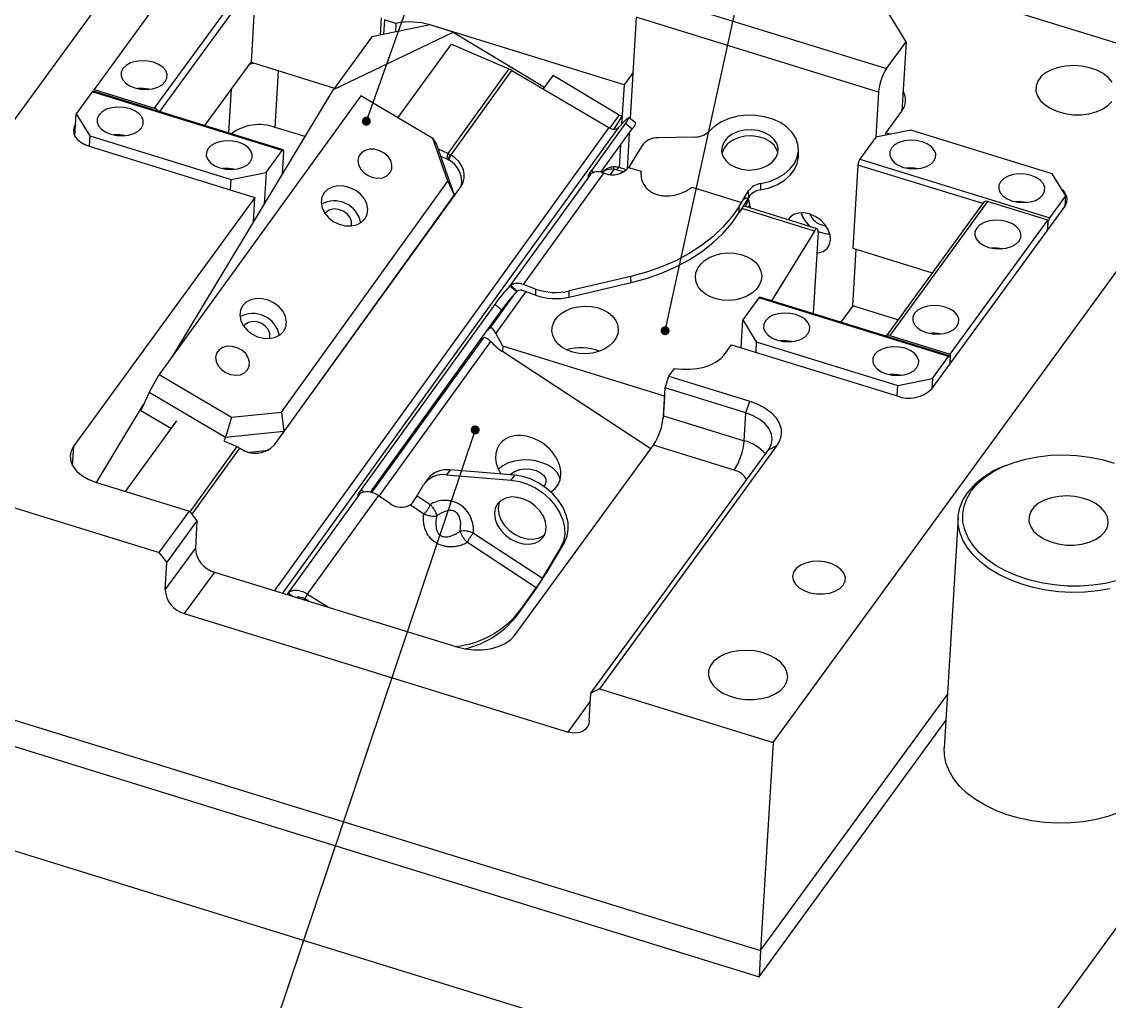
# Model space of a CAD drawing. Header units: millimetres. Extents: x 5 to 1495, y -1208 to 895.
# Drawn here: x 1045.4 to 1168.5, y 112.7 to 223.6 of the extents above; entities that cross this region are included whole.
import ezdxf

# ---------------------------------------------------------------- set-up
doc = ezdxf.new("R2010")
doc.units = ezdxf.units.MM
doc.dimstyles.new('SLDDIMSTYLE2', dxfattribs={"dimtxt": 0.18, "dimasz": 1.016, "dimexe": 0, "dimexo": 0.0625, "dimgap": 0, "dimtad": 0, "dimtih": 1, "dimtoh": 1, "dimdec": 0, "dimrnd": 1e-09, "dimzin": 0, "dimdsep": 46, "dimtxsty": 'Standard', "dimblk1": 'DOT', "dimblk2": 'DOT', "dimsah": 1, "dimcen": 0.09, "dimadec": 0, "dimazin": 0, "dimtfac": 1.016, "dimtdec": 0, "dimtofl": 0, "dimtmove": 0, "dimatfit": 3, "dimldrblk": 'DOT', "dimfxl": 1, "dimfrac": 2, "dimtolj": 1, "dimtzin": 0, "dimarcsym": 0})

# ---------------------------------------------------------------- blocks, each defined once
blk = doc.blocks.new('_Dot')
at = {"color": 0, "linetype": 'ByBlock', "lineweight": -2}
blk.add_line((-0.5, 0), (-1, 0), dxfattribs=at)
at = {"color": 0, "linetype": 'ByBlock', "const_width": 0.5}
blk.add_lwpolyline([(-0.25, 0, 1), (0.25, 0, 1)], format="xyb", close=True, dxfattribs=at)

msp = doc.modelspace()

# ---------------------------------------------------------------- linework, layer by layer
at = {"color": 7, "linetype": 'Continuous', "lineweight": 25}
for p, q in [((1175.595, 219.198), (1001.843, 272.882)), ((1026.501, 187.642), (1064.678, 239.969)), ((1064.665, 231.048), (1053.614, 215.901)), ((1060.473, 213.782), (1071.524, 228.929)), ((1071.958, 228.395), (1071.392, 218.971)), ((1115.89, 226.745), (1143.324, 218.269)), ((1145.534, 221.298), (1142.971, 225.465)), ((1114.992, 224.073), (1114.303, 212.611)), ((1142.426, 215.596), (1114.992, 224.073)), ((1091.662, 223.194), (1085.08, 221.853)), ((1086.132, 224.015), (1086.014, 222.043)), ((1086.487, 223.781), (1086.387, 222.119)), ((1087.794, 223.377), (1086.487, 223.781)), ((1087.794, 223.377), (1087.735, 222.394)), ((1113.61, 216.413), (1091.662, 223.194)), ((1094.254, 222.393), (1091.662, 223.194)), ((1080.733, 215.894), (1094.254, 222.393)), ((1085.08, 221.853), (1080.733, 215.894)), ((1094.254, 222.393), (1104.612, 216.165)), ((1088.016, 212.694), (1094.085, 221.012)), ((1094.085, 221.012), (1100.576, 218.23)), ((1143.324, 218.269), (1145.534, 221.298)), ((1145.534, 221.298), (1145.063, 213.445)), ((1066.166, 211.808), (1071.392, 218.971)), ((1071.392, 218.971), (1080.846, 216.049)), ((1100.576, 218.23), (1093.679, 208.665)), ((1094.031, 208.482), (1100.928, 218.047)), ((1100.928, 218.047), (1111.881, 211.585)), ((1105.593, 217.526), (1104.465, 215.961)), ((1105.593, 217.526), (1113.069, 213.031)), ((1114.614, 217.79), (1113.61, 216.413)), ((1053.413, 215.625), (1051.605, 213.147)), ((1074.903, 208.985), (1053.413, 215.625)), ((1075.027, 209.07), (1053.537, 215.71)), ((1053.614, 215.901), (1053.601, 215.691)), ((1053.614, 215.901), (1060.473, 213.782)), ((1062.562, 185.786), (1080.733, 215.894)), ((1113.61, 216.413), (1113.342, 211.963)), ((1142.426, 215.596), (1142.12, 210.492)), ((1083.808, 215.172), (1061.005, 183.632)), ((1091.974, 210.363), (1083.808, 215.172)), ((1051.452, 210.608), (1051.605, 213.147)), ((1051.605, 213.147), (1053.143, 210.647)), ((1143.254, 210.966), (1145.063, 213.445)), ((1113.769, 212.066), (1109.924, 206.741)), ((1112.943, 211.553), (1113.813, 212.445)), ((1113.396, 212.863), (1113.342, 211.963)), ((1113.769, 212.066), (1114.542, 211.436)), ((1114.933, 212.098), (1114.16, 212.727)), ((1114.933, 212.098), (1114.16, 212.727)), ((1053.143, 210.647), (1053.072, 209.469)), ((1053.143, 210.647), (1069.146, 205.702)), ((1077.511, 210.556), (1074.113, 211.606)), ((1110.997, 206.526), (1114.542, 211.436)), ((1114.205, 210.969), (1113.959, 206.883)), ((1146.069, 211.296), (1142.12, 210.492)), ((1143.24, 210.72), (1143.254, 210.966)), ((1143.729, 210.82), (1143.254, 210.966)), ((1162.072, 206.352), (1146.069, 211.296)), ((1053.072, 209.469), (1071.819, 203.676)), ((1093.671, 205.507), (1091.974, 210.363)), ((1091.974, 210.363), (1092.401, 209.684)), ((1092.401, 209.684), (1094.399, 203.964)), ((1113.199, 209.576), (1113.048, 207.061)), ((1115.647, 209.558), (1114.142, 207.117)), ((1121.607, 210.509), (1117.436, 210.421)), ((1142.12, 210.492), (1140.311, 208.013)), ((1073.095, 206.507), (1074.903, 208.985)), ((1075.081, 208.868), (1074.925, 206.271)), ((1093.679, 208.665), (1092.595, 209.128)), ((1093.589, 208.005), (1092.882, 208.308)), ((1093.589, 208.005), (1093.679, 208.665)), ((1093.679, 208.665), (1093.933, 208.539)), ((1093.679, 208.665), (1093.933, 208.539)), ((1093.717, 207.944), (1093.933, 208.539)), ((1093.766, 207.916), (1094.031, 208.482)), ((1130.488, 142.014), (1178.712, 208.11)), ((1133.365, 208.439), (1133.355, 209.139)), ((1093.717, 207.944), (1093.589, 208.005)), ((1093.717, 207.944), (1093.589, 208.005)), ((1113.879, 206.805), (1113.079, 207.052)), ((1114.117, 207.079), (1115.533, 206.642)), ((1140.087, 207.345), (1139.521, 197.921)), ((1140.311, 208.013), (1161.801, 201.373)), ((1069.075, 204.524), (1069.146, 205.702)), ((1069.146, 205.702), (1073.095, 206.507)), ((1073.095, 206.507), (1072.877, 202.878)), ((1109.81, 206.291), (1100.694, 193.666)), ((1102.225, 193.812), (1111.335, 206.429)), ((1111.335, 206.429), (1111.392, 206.408)), ((1163.61, 203.852), (1162.072, 206.352)), ((1074.046, 175.668), (1095.195, 205.002)), ((1074.836, 179.384), (1093.671, 205.507)), ((1093.671, 205.507), (1094.399, 203.964)), ((1121.318, 204.854), (1126.921, 203.123)), ((1126.636, 202.661), (1127.721, 204.421)), ((1127.731, 203.721), (1127.721, 204.421)), ((1129.108, 204.544), (1129.098, 205.244)), ((1071.819, 203.676), (1051.323, 175.585)), ((1071.649, 200.842), (1071.819, 203.676)), ((1094.399, 203.964), (1075.089, 177.181)), ((1094.399, 203.964), (1094.311, 203.775)), ((1127.731, 203.721), (1126.646, 201.961)), ((1154.742, 203.217), (1143.691, 188.07)), ((1161.601, 201.098), (1154.742, 203.217)), ((1161.801, 201.373), (1163.61, 203.852)), ((1163.539, 202.674), (1163.61, 203.852)), ((1126.636, 202.661), (1126.921, 203.123)), ((1126.646, 201.961), (1126.636, 202.661)), ((1126.931, 202.423), (1126.646, 201.961)), ((1135.466, 200.136), (1127.236, 202.679)), ((1127.821, 202.801), (1127.64, 202.554)), ((1154.314, 203.119), (1143.273, 187.985)), ((1148.469, 182.018), (1163.539, 202.674)), ((1150.549, 185.951), (1161.601, 201.098)), ((1151.584, 96.686), (1227.939, 201.339)), ((1161.601, 201.098), (1161.53, 199.92)), ((1161.577, 200.705), (1161.53, 199.92)), ((1135.161, 199.88), (1130.297, 191.994)), ((1135.573, 199.731), (1135.02, 190.534)), ((1135.575, 199.841), (1135.961, 199.696)), ((1136.012, 200.56), (1136.468, 200.48)), ((947.591, 198.523), (1060.987, 163.487)), ((1139.498, 191.403), (1139.883, 197.809)), ((1139.521, 197.921), (1148.498, 195.147)), ((1114.395, 194.74), (1107.406, 193.108)), ((1114.405, 194.04), (1114.395, 194.74)), ((1100.694, 193.666), (1101.468, 193.037)), ((1100.809, 193.765), (1101.527, 193.089)), ((1103.593, 193.315), (1102.225, 193.812)), ((1103.593, 193.315), (1103.603, 192.615)), ((1107.416, 192.408), (1114.405, 194.04)), ((1103.603, 192.615), (1102.235, 193.112)), ((1107.416, 192.408), (1107.406, 193.108)), ((1128.858, 192.315), (1127.05, 189.836)), ((1150.348, 185.675), (1128.858, 192.315)), ((1150.472, 185.76), (1128.982, 192.4)), ((1098.819, 191.361), (1083.848, 170.627)), ((1098.973, 191.575), (1098.819, 191.361)), ((1099.747, 190.945), (1098.973, 191.575)), ((1099.747, 190.945), (1099.593, 190.732)), ((1139.498, 191.403), (1138.157, 189.565)), ((1144.614, 189.823), (1139.498, 191.403)), ((1099.593, 190.732), (1084.867, 170.337)), ((1126.859, 186.67), (1127.05, 189.836)), ((1127.05, 189.836), (1128.587, 187.336)), ((1098.44, 188.888), (1097.998, 188.523)), ((1097.109, 187.292), (1097.109, 187.282)), ((1099.895, 186.831), (1099.098, 188.32)), ((1128.587, 187.336), (1128.517, 186.158)), ((1128.587, 187.336), (1144.591, 182.392)), ((1143.691, 188.07), (1150.549, 185.951)), ((1099.895, 186.831), (1099.859, 186.232)), ((1116.636, 175.22), (1099.859, 186.232)), ((1118.185, 181.18), (1099.895, 186.831)), ((1124.969, 185.904), (1125.773, 187.006)), ((1125.773, 187.006), (1144.52, 181.214)), ((1150.549, 185.951), (1150.478, 184.773)), ((1148.54, 183.197), (1150.348, 185.675)), ((1150.526, 185.558), (1150.478, 184.773)), ((1059.855, 181.61), (1061.005, 183.632)), ((1061.005, 183.632), (1069.176, 178.82)), ((1118.25, 182.118), (1118.699, 183.454)), ((1118.699, 183.454), (1119.343, 184.336)), ((1118.699, 183.454), (1127.844, 180.629)), ((1144.52, 181.214), (1144.591, 182.392)), ((1144.591, 182.392), (1148.54, 183.197)), ((1148.54, 183.197), (1148.469, 182.018)), ((1059.855, 181.61), (1058.905, 179.581)), ((1068.492, 176.524), (1059.855, 181.61)), ((1118.185, 181.18), (1118.035, 178.682)), ((1118.062, 178.977), (1118.25, 182.118)), ((1118.194, 181.183), (1118.185, 181.18)), ((1127.395, 179.293), (1118.25, 182.118)), ((1053.89, 171.417), (1059.211, 180.234)), ((1127.395, 179.293), (1127.844, 180.629)), ((1058.905, 179.581), (1062.368, 177.541)), ((1069.176, 178.82), (1068.492, 176.524)), ((1069.176, 178.82), (1074.836, 179.384)), ((1074.836, 179.384), (1075.089, 177.181)), ((1118.062, 178.977), (1127.207, 176.151)), ((1127.207, 176.151), (1127.395, 179.293)), ((1057.163, 170.406), (1062.993, 178.398)), ((1068.492, 176.524), (1068.306, 176.126)), ((1068.313, 176.128), (1069.77, 175.505)), ((1075.089, 177.181), (1068.492, 176.524)), ((1075.089, 177.181), (1075, 176.992)), ((946.177, 174.963), (1129.073, 118.453)), ((1069.77, 175.505), (1070.123, 175.323)), ((1069.77, 175.505), (1070.123, 175.323)), ((1070.123, 175.323), (1070.188, 175.284)), ((1071.23, 174.862), (1073.36, 175.074)), ((1101.266, 154.155), (1116.939, 175.636)), ((1109.865, 147.586), (1129.958, 175.126)), ((1130.92, 175.629), (1110.827, 148.088)), ((1126.084, 172.811), (1116.939, 175.636)), ((1129.958, 175.126), (1130.92, 175.629)), ((900.102, 174.387), (1151.584, 96.686)), ((1093.914, 172.841), (1093.512, 172.291)), ((1101.248, 172.242), (1093.914, 172.841)), ((1156.852, 173.363), (1156.534, 173.231)), ((946, 172.018), (1128.896, 115.508)), ((1053.887, 171.419), (1064.403, 168.169)), ((1090.177, 169.913), (1090.92, 171.158)), ((1091.431, 171.873), (1091.029, 171.323)), ((1091.431, 171.873), (1091.029, 171.323)), ((1093.512, 172.291), (1100.846, 171.691)), ((1100.846, 171.691), (1101.248, 172.242)), ((1083.675, 170.119), (1075.603, 158.949)), ((1077.798, 158.804), (1085.828, 169.917)), ((1087.152, 169.037), (1085.828, 169.917)), ((1090.177, 169.913), (1091.652, 168.945)), ((1104.603, 171.061), (1104.548, 170.991)), ((1090.942, 167.858), (1089.388, 168.878)), ((1060.987, 163.487), (1064.403, 168.169)), ((1064.403, 168.169), (1065.27, 167.101)), ((1151.43, 167.473), (1149.862, 141.36)), ((1065.27, 167.101), (1061.855, 162.419)), ((1065.27, 167.101), (1065.082, 163.96)), ((1096.587, 165.705), (1104.374, 160.594)), ((1096.587, 165.705), (1104.374, 160.594)), ((1061.666, 159.278), (1065.082, 163.96)), ((1103.664, 159.508), (1095.877, 164.619)), ((1106.469, 164.103), (1104.39, 160.62)), ((1106.87, 164.654), (1104.776, 161.145)), ((1106.469, 164.103), (1106.87, 164.654)), ((1061.855, 162.419), (1060.987, 163.487)), ((1061.666, 159.278), (1061.855, 162.419)), ((1067.25, 161.29), (1063.834, 156.608)), ((1067.25, 161.29), (1094.685, 152.814)), ((1104.374, 160.594), (1104.39, 160.62)), ((1075.603, 158.949), (1075.423, 158.765)), ((1101.684, 156.614), (1103.356, 158.972)), ((1101.992, 157.15), (1103.664, 159.508)), ((1077.489, 158.269), (1077.798, 158.804)), ((1077.924, 157.992), (1077.489, 158.269)), ((1077.798, 158.804), (1080.163, 157.301)), ((1063.834, 156.608), (1107.272, 143.187)), ((1101.684, 156.614), (1101.992, 157.15)), ((1110.827, 148.088), (1109.865, 147.586)), ((1110.827, 148.088), (1130.488, 142.014)), ((1109.676, 144.444), (1109.865, 147.586)), ((1129.073, 118.453), (1150.228, 147.448)), ((1128.896, 115.508), (1150.051, 144.503)), ((1130.488, 142.014), (1129.073, 118.453)), ((1129.073, 118.453), (1128.896, 115.508))]:
    msp.add_line(p, q, dxfattribs=at)
at = {"color": 8, "linetype": 'Continuous', "lineweight": 25}
for p, q in [((1071.958, 228.395), (1061.017, 213.399)), ((1074.113, 211.606), (1074.497, 218.011)), ((1068.874, 210.972), (1069.171, 215.927)), ((1113.069, 213.031), (1111.991, 211.538)), ((1051.452, 210.608), (1051.534, 211.969)), ((1111.881, 211.585), (1074.05, 159.189)), ((1112.943, 211.553), (1074.936, 158.915)), ((1112.467, 206.836), (1112.055, 206.264)), ((1154.213, 202.98), (1140.087, 207.345)), ((1109.924, 206.741), (1110.2, 206.516)), ((1113.537, 206.561), (1112.774, 206.797)), ((1127.365, 202.639), (1127.71, 203.381)), ((1135.161, 199.88), (1126.931, 202.423)), ((1098.44, 188.888), (1101.322, 192.881)), ((1102.491, 193.019), (1099.098, 188.32)), ((1097.65, 187.759), (1085.03, 170.295)), ((1085.881, 169.882), (1098.518, 187.369)), ((1097.109, 187.292), (1097.109, 187.282)), ((1051.187, 173.317), (1051.323, 175.585)), ((1069.77, 175.505), (1064.445, 168.118)), ((1069.77, 175.505), (1064.445, 168.118)), ((1064.701, 167.802), (1070.123, 175.323)), ((1083.848, 170.627), (1084.175, 170.361)), ((1075.603, 158.949), (1076.079, 158.562)), ((1077.406, 158.152), (1077.489, 158.269)), ((1107.272, 143.187), (1109.81, 146.665))]:
    msp.add_line(p, q, dxfattribs=at)
at = {"color": 7, "linetype": 'Continuous', "lineweight": 25, "flags": 128}
for points in [[(1060.336, 218.97), (1059.679, 219.113), (1058.995, 219.148), (1058.33, 219.071), (1057.73, 218.89), (1057.236, 218.615), (1056.881, 218.266), (1056.69, 217.867), (1056.675, 217.444), (1056.838, 217.027), (1057.167, 216.643), (1057.641, 216.32), (1058.226, 216.079), (1058.884, 215.936), (1059.568, 215.902), (1060.233, 215.978), (1060.833, 216.159), (1061.327, 216.434), (1061.682, 216.783), (1061.873, 217.182), (1061.888, 217.605), (1061.725, 218.023), (1061.395, 218.406), (1060.922, 218.729), (1060.336, 218.97)], [(1071.249, 218.775), (1071.48, 218.828), (1071.716, 218.871)], [(1168.864, 216.729), (1168.429, 217.24), (1167.843, 217.692), (1167.129, 218.066), (1166.315, 218.349), (1165.437, 218.527), (1164.529, 218.594), (1163.629, 218.547), (1162.773, 218.388), (1161.997, 218.123), (1161.333, 217.764), (1160.807, 217.325), (1160.441, 216.823), (1160.25, 216.28), (1160.242, 215.718), (1160.417, 215.159), (1160.769, 214.627), (1161.282, 214.144), (1161.936, 213.728), (1162.703, 213.398), (1163.553, 213.166), (1164.451, 213.043), (1165.36, 213.033), (1166.242, 213.136), (1167.062, 213.349), (1167.786, 213.663), (1168.385, 214.065), (1168.833, 214.537)], [(1053.413, 215.625), (1053.452, 215.672), (1053.488, 215.701), (1053.521, 215.712), (1053.537, 215.71)], [(1054.178, 213.026), (1053.987, 212.627), (1053.973, 212.204), (1054.136, 211.787), (1054.465, 211.403), (1054.939, 211.08), (1055.524, 210.839), (1056.181, 210.696), (1056.866, 210.662), (1057.53, 210.738), (1058.13, 210.92), (1058.625, 211.194), (1058.979, 211.543), (1059.171, 211.943), (1059.185, 212.365), (1059.022, 212.783), (1058.693, 213.166), (1058.219, 213.489), (1057.634, 213.731), (1056.977, 213.873), (1056.292, 213.908), (1055.627, 213.832), (1055.027, 213.65), (1054.533, 213.375), (1054.178, 213.026)], [(1051.534, 211.969), (1051.351, 211.63), (1051.281, 211.272), (1051.326, 210.908), (1051.485, 210.552), (1051.751, 210.218), (1052.114, 209.919), (1052.56, 209.666), (1053.072, 209.469)], [(1113.813, 212.445), (1113.967, 212.596), (1114.079, 212.692), (1114.146, 212.73), (1114.164, 212.707), (1114.134, 212.625), (1114.055, 212.487), (1113.932, 212.298), (1113.769, 212.066)], [(1113.813, 212.445), (1113.967, 212.596), (1114.079, 212.692), (1114.146, 212.73), (1114.164, 212.707), (1114.134, 212.625), (1114.055, 212.487), (1113.932, 212.298), (1113.769, 212.066)], [(1129.098, 205.244), (1130.068, 205.481), (1130.962, 205.842), (1131.748, 206.313), (1132.4, 206.88), (1132.895, 207.522), (1133.215, 208.218), (1133.351, 208.942), (1133.297, 209.67), (1133.055, 210.378), (1132.634, 211.04), (1132.047, 211.634), (1131.316, 212.139), (1130.465, 212.537), (1129.524, 212.816), (1128.526, 212.965), (1127.504, 212.979), (1126.495, 212.858), (1125.532, 212.605), (1124.65, 212.231), (1123.878, 211.747), (1123.244, 211.17)], [(1124.929, 209.966), (1124.705, 209.437), (1124.663, 208.887), (1124.807, 208.347), (1125.128, 207.848), (1125.608, 207.42), (1126.218, 207.087), (1126.924, 206.869), (1127.683, 206.779), (1128.453, 206.821), (1129.188, 206.993), (1129.845, 207.286), (1130.387, 207.681), (1130.782, 208.157), (1131.007, 208.686), (1131.049, 209.236), (1130.905, 209.777), (1130.583, 210.275), (1130.104, 210.703), (1129.494, 211.036), (1128.788, 211.254), (1128.028, 211.345), (1127.259, 211.303), (1126.524, 211.13), (1125.866, 210.838), (1125.324, 210.442), (1124.929, 209.966)], [(1131.023, 208.756), (1130.914, 209.077), (1130.593, 209.575), (1130.114, 210.003), (1129.503, 210.336), (1128.798, 210.554), (1128.038, 210.645), (1127.269, 210.603), (1126.534, 210.43), (1125.876, 210.138), (1125.334, 209.742), (1124.939, 209.266)], [(1066.524, 209.212), (1066.333, 208.813), (1066.318, 208.39), (1066.481, 207.972), (1066.811, 207.589), (1067.284, 207.266), (1067.87, 207.025), (1068.527, 206.882), (1069.211, 206.847), (1069.876, 206.924), (1070.476, 207.105), (1070.97, 207.38), (1071.325, 207.729), (1071.516, 208.128), (1071.531, 208.551), (1071.368, 208.968), (1071.038, 209.352), (1070.565, 209.675), (1069.979, 209.916), (1069.322, 210.059), (1068.638, 210.093), (1067.973, 210.017), (1067.373, 209.836), (1066.879, 209.561), (1066.524, 209.212)], [(1148.691, 207.786), (1148.882, 208.186), (1148.896, 208.609), (1148.733, 209.026), (1148.404, 209.409), (1147.93, 209.733), (1147.345, 209.974), (1146.688, 210.117), (1146.003, 210.151), (1145.339, 210.075), (1144.739, 209.893), (1144.244, 209.619), (1143.89, 209.27), (1143.698, 208.87), (1143.684, 208.447), (1143.847, 208.03), (1144.176, 207.647), (1144.65, 207.323), (1145.235, 207.082), (1145.892, 206.939), (1146.577, 206.905), (1147.242, 206.981), (1147.842, 207.163), (1148.336, 207.437), (1148.691, 207.786)], [(1075.081, 208.868), (1075.082, 208.939), (1075.075, 208.997), (1075.06, 209.04), (1075.039, 209.065), (1075.011, 209.072), (1074.979, 209.061), (1074.942, 209.032), (1074.903, 208.985)], [(1087.116, 206.449), (1087.312, 206.871), (1087.341, 207.348), (1087.198, 207.839), (1086.898, 208.299), (1086.467, 208.687), (1085.943, 208.97), (1085.372, 209.122), (1084.806, 209.129), (1084.295, 208.991), (1083.884, 208.72), (1083.609, 208.34), (1083.496, 207.886), (1083.553, 207.396), (1083.777, 206.915), (1084.147, 206.486), (1084.63, 206.147), (1085.183, 205.927), (1085.758, 205.847), (1086.303, 205.913), (1086.769, 206.12), (1087.116, 206.449)], [(1095.195, 205.002), (1095.416, 205.405), (1095.53, 205.853), (1095.533, 206.329), (1095.426, 206.813), (1095.212, 207.289), (1094.9, 207.737), (1094.501, 208.14), (1094.031, 208.482)], [(1095.195, 205.002), (1095.416, 205.405), (1095.53, 205.853), (1095.533, 206.329), (1095.426, 206.813), (1095.212, 207.289), (1094.9, 207.737), (1094.501, 208.14), (1094.031, 208.482)], [(1124.939, 209.266), (1124.715, 208.737), (1124.699, 208.667)], [(1129.108, 204.544), (1130.078, 204.781), (1130.972, 205.142), (1131.758, 205.613), (1132.41, 206.18), (1132.904, 206.822), (1133.225, 207.518), (1133.361, 208.242), (1133.365, 208.439)], [(1109.924, 206.741), (1109.768, 206.519), (1109.648, 206.337), (1109.568, 206.199), (1109.53, 206.112), (1109.537, 206.077), (1109.587, 206.096), (1109.679, 206.168), (1109.81, 206.291)], [(1109.924, 206.741), (1109.768, 206.519), (1109.648, 206.337), (1109.568, 206.199), (1109.53, 206.112), (1109.537, 206.077), (1109.587, 206.096), (1109.679, 206.168), (1109.81, 206.291)], [(1161.036, 203.972), (1161.227, 204.371), (1161.242, 204.794), (1161.079, 205.212), (1160.749, 205.595), (1160.276, 205.918), (1159.69, 206.16), (1159.033, 206.302), (1158.349, 206.337), (1157.684, 206.26), (1157.084, 206.079), (1156.59, 205.804), (1156.235, 205.455), (1156.044, 205.056), (1156.029, 204.633), (1156.192, 204.216), (1156.522, 203.832), (1156.995, 203.509), (1157.581, 203.268), (1158.238, 203.125), (1158.922, 203.091), (1159.587, 203.167), (1160.187, 203.348), (1160.681, 203.623), (1161.036, 203.972)], [(1084.298, 201.279), (1084.546, 201.781), (1084.619, 202.348), (1084.511, 202.939), (1084.229, 203.516), (1083.794, 204.038), (1083.234, 204.47), (1082.588, 204.783), (1081.9, 204.955), (1081.216, 204.974), (1080.583, 204.84), (1080.045, 204.561), (1079.638, 204.157), (1079.39, 203.655), (1079.317, 203.088), (1079.425, 202.497), (1079.706, 201.921), (1080.142, 201.399), (1080.701, 200.966), (1081.348, 200.654), (1082.036, 200.482), (1082.72, 200.462), (1083.352, 200.596), (1083.89, 200.875), (1084.298, 201.279)], [(1126.921, 203.123), (1127.05, 203.314), (1127.176, 203.465), (1127.297, 203.571), (1127.408, 203.629), (1127.507, 203.64), (1127.592, 203.601), (1127.66, 203.514), (1127.71, 203.381)], [(1082.721, 200.462), (1082.742, 200.544), (1082.743, 200.984), (1082.574, 201.427), (1082.253, 201.827), (1081.815, 202.139), (1081.307, 202.329), (1080.785, 202.378), (1080.305, 202.279), (1079.919, 202.044), (1079.753, 201.851)], [(1126.636, 202.661), (1125.794, 201.453), (1124.799, 200.306), (1123.657, 199.23), (1122.381, 198.234), (1120.979, 197.327), (1119.466, 196.518), (1117.855, 195.813), (1116.16, 195.219), (1114.395, 194.74)], [(1126.636, 202.661), (1125.794, 201.453), (1124.799, 200.306), (1123.657, 199.23), (1122.381, 198.234), (1120.979, 197.327), (1119.466, 196.518), (1117.855, 195.813), (1116.16, 195.219), (1114.395, 194.74)], [(1114.405, 194.04), (1116.169, 194.519), (1117.865, 195.113), (1119.476, 195.818), (1120.989, 196.627), (1122.39, 197.534), (1123.667, 198.53), (1124.809, 199.606), (1125.804, 200.753), (1126.646, 201.961)], [(1114.405, 194.04), (1116.169, 194.519), (1117.865, 195.113), (1119.476, 195.818), (1120.989, 196.627), (1122.39, 197.534), (1123.667, 198.53), (1124.809, 199.606), (1125.804, 200.753), (1126.646, 201.961)], [(1126.931, 202.423), (1126.995, 202.519), (1127.058, 202.594), (1127.119, 202.647), (1127.174, 202.676), (1127.224, 202.681), (1127.236, 202.679)], [(1135.431, 197.367), (1135.628, 197.394), (1136.169, 197.576), (1136.596, 197.9), (1136.878, 198.343), (1136.998, 198.875), (1136.945, 199.461), (1136.726, 200.059), (1136.353, 200.63), (1135.853, 201.134), (1135.259, 201.537), (1134.612, 201.812), (1133.957, 201.94), (1133.338, 201.911), (1132.796, 201.729), (1132.37, 201.405), (1132.181, 201.151)], [(1154.878, 198.028), (1155.536, 197.885), (1156.22, 197.851), (1156.885, 197.927), (1157.485, 198.109), (1157.979, 198.383), (1158.334, 198.732), (1158.525, 199.132), (1158.54, 199.554), (1158.377, 199.972), (1158.047, 200.355), (1157.574, 200.678), (1156.988, 200.92), (1156.331, 201.062), (1155.647, 201.097), (1154.982, 201.021), (1154.382, 200.839), (1153.888, 200.564), (1153.533, 200.216), (1153.342, 199.816), (1153.327, 199.393), (1153.49, 198.976), (1153.819, 198.593), (1154.293, 198.269), (1154.878, 198.028)], [(1135.573, 199.731), (1135.574, 199.885), (1135.556, 200.007), (1135.521, 200.092), (1135.47, 200.134), (1135.405, 200.134), (1135.33, 200.089), (1135.247, 200.003), (1135.161, 199.88)], [(1135.961, 199.696), (1136.616, 199.568), (1136.92, 199.562)], [(1075.087, 188.54), (1075.336, 189.042), (1075.408, 189.608), (1075.3, 190.2), (1075.019, 190.776), (1074.584, 191.298), (1074.024, 191.73), (1073.378, 192.043), (1072.689, 192.215), (1072.006, 192.235), (1071.373, 192.101), (1070.835, 191.822), (1070.428, 191.418), (1070.179, 190.915), (1070.107, 190.349), (1070.215, 189.758), (1070.496, 189.181), (1070.931, 188.659), (1071.491, 188.227), (1072.137, 187.914), (1072.826, 187.742), (1073.509, 187.723), (1074.142, 187.857), (1074.68, 188.135), (1075.087, 188.54)], [(1128.858, 192.315), (1128.897, 192.361), (1128.933, 192.391), (1128.966, 192.402), (1128.982, 192.4)], [(1147.846, 188.389), (1148.503, 188.246), (1149.187, 188.212), (1149.852, 188.288), (1150.452, 188.469), (1150.946, 188.744), (1151.301, 189.093), (1151.492, 189.493), (1151.507, 189.915), (1151.344, 190.333), (1151.014, 190.716), (1150.541, 191.039), (1149.956, 191.281), (1149.298, 191.423), (1148.614, 191.458), (1147.949, 191.382), (1147.349, 191.2), (1146.855, 190.925), (1146.5, 190.576), (1146.309, 190.177), (1146.294, 189.754), (1146.457, 189.337), (1146.787, 188.953), (1147.26, 188.63), (1147.846, 188.389)], [(1073.511, 187.723), (1073.531, 187.805), (1073.532, 188.245), (1073.363, 188.688), (1073.042, 189.087), (1072.604, 189.399), (1072.097, 189.59), (1071.575, 189.639), (1071.095, 189.54), (1070.709, 189.305), (1070.543, 189.112)], [(1129.623, 189.716), (1129.432, 189.317), (1129.417, 188.894), (1129.58, 188.477), (1129.91, 188.093), (1130.384, 187.77), (1130.969, 187.529), (1131.626, 187.386), (1132.311, 187.351), (1132.975, 187.428), (1133.575, 187.609), (1134.07, 187.884), (1134.424, 188.233), (1134.616, 188.632), (1134.63, 189.055), (1134.467, 189.472), (1134.138, 189.856), (1133.664, 190.179), (1133.079, 190.42), (1132.421, 190.563), (1131.737, 190.597), (1131.072, 190.521), (1130.472, 190.34), (1129.978, 190.065), (1129.623, 189.716)], [(1070.998, 184.155), (1071.194, 184.577), (1071.222, 185.054), (1071.08, 185.545), (1070.78, 186.005), (1070.349, 186.394), (1069.824, 186.676), (1069.254, 186.828), (1068.688, 186.835), (1068.177, 186.697), (1067.765, 186.426), (1067.491, 186.047), (1067.377, 185.592), (1067.435, 185.102), (1067.659, 184.622), (1068.029, 184.192), (1068.512, 183.853), (1069.065, 183.633), (1069.64, 183.553), (1070.185, 183.619), (1070.651, 183.826), (1070.998, 184.155)], [(1119.343, 184.336), (1120.19, 184.238), (1121.043, 184.229), (1121.877, 184.311), (1122.668, 184.481), (1123.393, 184.734), (1124.03, 185.062), (1124.56, 185.456), (1124.969, 185.904)], [(1141.969, 185.902), (1141.778, 185.502), (1141.763, 185.079), (1141.926, 184.662), (1142.256, 184.279), (1142.729, 183.955), (1143.314, 183.714), (1143.972, 183.571), (1144.656, 183.537), (1145.321, 183.613), (1145.921, 183.795), (1146.415, 184.069), (1146.77, 184.418), (1146.961, 184.818), (1146.976, 185.241), (1146.813, 185.658), (1146.483, 186.041), (1146.01, 186.365), (1145.424, 186.606), (1144.767, 186.749), (1144.083, 186.783), (1143.418, 186.707), (1142.818, 186.525), (1142.324, 186.251), (1141.969, 185.902)], [(1150.526, 185.558), (1150.526, 185.629), (1150.519, 185.687), (1150.505, 185.73), (1150.483, 185.755), (1150.456, 185.762), (1150.423, 185.751), (1150.387, 185.721), (1150.348, 185.675)], [(1127.844, 180.629), (1128.76, 180.284), (1129.575, 179.85), (1130.265, 179.338), (1130.807, 178.766), (1131.186, 178.15), (1131.39, 177.508), (1131.414, 176.861), (1131.255, 176.228), (1130.92, 175.629)], [(1129.958, 175.126), (1130.262, 175.69), (1130.379, 176.287), (1130.304, 176.894), (1130.04, 177.487), (1129.597, 178.044), (1128.992, 178.542), (1128.249, 178.964), (1127.395, 179.293)], [(1051.323, 175.585), (1051.019, 175.021), (1050.903, 174.424), (1050.978, 173.817), (1051.242, 173.224), (1051.685, 172.668), (1052.29, 172.169), (1053.033, 171.747), (1053.887, 171.419)], [(1106.382, 171.787), (1106.302, 172.068), (1106.029, 172.55), (1105.598, 172.99), (1105.03, 173.368), (1104.351, 173.666), (1103.593, 173.871), (1102.791, 173.972), (1101.983, 173.965), (1101.207, 173.851), (1100.499, 173.634), (1099.892, 173.325), (1099.414, 172.938), (1099.383, 172.906)], [(1152.958, 170.507), (1153.633, 171.294), (1154.465, 172.017), (1155.441, 172.666), (1156.545, 173.231), (1157.761, 173.703), (1159.071, 174.075), (1160.454, 174.342), (1161.89, 174.499), (1163.357, 174.545), (1164.833, 174.477), (1166.295, 174.298), (1167.721, 174.011), (1169.09, 173.619)], [(1100.734, 172.284), (1100.866, 172.429), (1101.28, 172.71), (1101.817, 172.897), (1102.428, 172.975), (1103.06, 172.936), (1103.657, 172.784), (1104.165, 172.531), (1104.539, 172.202), (1104.747, 171.824), (1104.769, 171.432), (1104.603, 171.061)], [(1100.846, 171.691), (1101.761, 171.541), (1102.681, 171.243), (1103.574, 170.806), (1104.409, 170.247), (1105.16, 169.582), (1105.801, 168.835), (1106.31, 168.03), (1106.671, 167.195), (1106.871, 166.357), (1106.904, 165.544), (1106.768, 164.785), (1106.469, 164.103)], [(1100.846, 171.691), (1101.761, 171.541), (1102.681, 171.243), (1103.574, 170.806), (1104.409, 170.247), (1105.16, 169.582), (1105.801, 168.835), (1106.31, 168.03), (1106.671, 167.195), (1106.871, 166.357), (1106.904, 165.544), (1106.768, 164.785), (1106.469, 164.103)], [(1106.87, 164.654), (1107.17, 165.336), (1107.306, 166.095), (1107.273, 166.908), (1107.073, 167.745), (1106.712, 168.581), (1106.203, 169.385), (1105.562, 170.133), (1104.811, 170.797), (1103.976, 171.357), (1103.083, 171.794), (1102.163, 172.092), (1101.248, 172.242)], [(1106.87, 164.654), (1107.17, 165.336), (1107.306, 166.095), (1107.273, 166.908), (1107.073, 167.745), (1106.712, 168.581), (1106.203, 169.385), (1105.562, 170.133), (1104.811, 170.797), (1103.976, 171.357), (1103.083, 171.794), (1102.163, 172.092), (1101.248, 172.242)], [(1083.848, 170.627), (1083.7, 170.416), (1083.583, 170.24), (1083.502, 170.104), (1083.459, 170.012), (1083.455, 169.967), (1083.491, 169.97), (1083.565, 170.021), (1083.675, 170.119)], [(1083.848, 170.627), (1083.7, 170.416), (1083.583, 170.24), (1083.502, 170.104), (1083.459, 170.012), (1083.455, 169.967), (1083.491, 169.97), (1083.565, 170.021), (1083.675, 170.119)], [(1168.611, 159.394), (1167.21, 159.152), (1165.762, 159.016), (1164.289, 158.989), (1162.81, 159.07), (1161.347, 159.259), (1159.919, 159.552), (1158.548, 159.946), (1157.252, 160.436), (1156.049, 161.013), (1154.957, 161.671), (1153.99, 162.399), (1153.162, 163.189), (1152.486, 164.028), (1151.969, 164.905), (1151.621, 165.807), (1151.444, 166.722), (1151.443, 167.637), (1151.617, 168.54), (1151.963, 169.417), (1152.477, 170.256), (1152.477, 170.256)], [(1169.458, 160.331), (1168.109, 160.011), (1166.696, 159.799), (1165.242, 159.697), (1163.768, 159.708), (1162.296, 159.831), (1160.849, 160.065), (1159.449, 160.406), (1158.117, 160.848), (1156.873, 161.385), (1155.736, 162.009), (1154.723, 162.711), (1153.85, 163.479), (1153.13, 164.303), (1152.573, 165.169), (1152.188, 166.065), (1151.982, 166.977), (1151.957, 167.89), (1152.113, 168.792), (1152.448, 169.669), (1152.958, 170.507)], [(1168.047, 165.845), (1168.326, 166.37), (1168.426, 166.926), (1168.342, 167.489), (1168.077, 168.037), (1167.643, 168.547), (1167.057, 168.999), (1166.342, 169.374), (1165.529, 169.656), (1164.651, 169.835), (1163.743, 169.902), (1162.843, 169.855), (1161.987, 169.696), (1161.211, 169.431), (1160.546, 169.072), (1160.02, 168.632), (1159.654, 168.131), (1159.464, 167.588), (1159.456, 167.025), (1159.631, 166.467), (1159.983, 165.935), (1160.496, 165.451), (1161.149, 165.036), (1161.917, 164.705), (1162.767, 164.474), (1163.665, 164.351), (1164.574, 164.34), (1165.456, 164.444), (1166.276, 164.657), (1167, 164.971), (1167.598, 165.372), (1168.047, 165.845)], [(1099.293, 169.009), (1099.037, 168.502), (1098.945, 167.915), (1099.024, 167.282), (1099.268, 166.639), (1099.664, 166.024), (1100.189, 165.473), (1100.811, 165.017), (1101.496, 164.684), (1102.202, 164.492), (1102.889, 164.452), (1103.518, 164.568), (1104.051, 164.831), (1104.457, 165.228), (1104.714, 165.734), (1104.806, 166.321), (1104.727, 166.955), (1104.482, 167.597), (1104.086, 168.212), (1103.562, 168.763), (1102.94, 169.219), (1102.255, 169.553), (1101.549, 169.745), (1100.862, 169.784), (1100.233, 169.669), (1099.7, 169.405), (1099.293, 169.009)], [(1099.293, 169.009), (1099.037, 168.502), (1098.945, 167.915), (1099.024, 167.282), (1099.268, 166.639), (1099.664, 166.024), (1100.189, 165.473), (1100.811, 165.017), (1101.496, 164.684), (1102.202, 164.492), (1102.889, 164.452), (1103.518, 164.568), (1104.051, 164.831), (1104.457, 165.228), (1104.714, 165.734), (1104.806, 166.321), (1104.727, 166.955), (1104.482, 167.597), (1104.086, 168.212), (1103.562, 168.763), (1102.94, 169.219), (1102.255, 169.553), (1101.549, 169.745), (1100.862, 169.784), (1100.233, 169.669), (1099.7, 169.405), (1099.293, 169.009)], [(1099.519, 169.26), (1099.439, 169.053), (1099.347, 168.466), (1099.426, 167.833), (1099.67, 167.19), (1100.066, 166.575), (1100.591, 166.024), (1101.213, 165.568), (1101.897, 165.235), (1102.604, 165.042), (1103.291, 165.003), (1103.92, 165.118), (1104.453, 165.382), (1104.634, 165.528)], [(1099.519, 169.26), (1099.439, 169.053), (1099.347, 168.466), (1099.426, 167.833), (1099.67, 167.19), (1100.066, 166.575), (1100.591, 166.024), (1101.213, 165.568), (1101.897, 165.235), (1102.604, 165.042), (1103.291, 165.003), (1103.92, 165.118), (1104.453, 165.382), (1104.634, 165.528)], [(1138.429, 159.809), (1138.642, 160.247), (1138.67, 160.71), (1138.511, 161.17), (1138.173, 161.598), (1137.68, 161.967), (1137.061, 162.253), (1136.356, 162.439), (1135.608, 162.513), (1134.866, 162.47), (1134.174, 162.314), (1133.578, 162.053), (1133.115, 161.705), (1132.812, 161.291), (1132.691, 160.837), (1132.757, 160.371), (1133.008, 159.924), (1133.426, 159.523), (1133.987, 159.193), (1134.654, 158.955), (1135.387, 158.823), (1136.137, 158.808), (1136.86, 158.908), (1137.509, 159.118), (1138.043, 159.425), (1138.429, 159.809)], [(1094.685, 152.814), (1095.615, 152.591), (1096.587, 152.483), (1097.564, 152.493), (1098.506, 152.621), (1099.379, 152.863), (1100.149, 153.209), (1100.787, 153.645), (1101.266, 154.155)], [(1131.763, 148.369), (1132.043, 148.894), (1132.143, 149.45), (1132.059, 150.013), (1131.794, 150.561), (1131.359, 151.072), (1130.773, 151.524), (1130.059, 151.898), (1129.246, 152.181), (1128.367, 152.359), (1127.459, 152.426), (1126.559, 152.379), (1125.704, 152.22), (1124.928, 151.955), (1124.263, 151.596), (1123.737, 151.157), (1123.371, 150.655), (1123.18, 150.112), (1123.172, 149.55), (1123.348, 148.991), (1123.699, 148.459), (1124.212, 147.975), (1124.866, 147.56), (1125.634, 147.23), (1126.484, 146.998), (1127.381, 146.875), (1128.29, 146.865), (1129.173, 146.968), (1129.993, 147.181), (1130.717, 147.495), (1131.315, 147.896), (1131.763, 148.369)], [(1109.676, 144.444), (1109.609, 144.075), (1109.457, 143.747), (1109.226, 143.472), (1108.923, 143.263), (1108.562, 143.126), (1108.156, 143.066), (1107.721, 143.087), (1107.272, 143.187)], [(1169.628, 134.068), (1168.378, 133.626), (1167.043, 133.281), (1165.642, 133.039), (1164.194, 132.903), (1162.721, 132.876), (1161.242, 132.957), (1159.779, 133.146), (1158.351, 133.439), (1156.98, 133.833), (1155.684, 134.323), (1154.481, 134.9), (1153.389, 135.558), (1152.422, 136.286), (1151.594, 137.076), (1150.918, 137.915), (1150.401, 138.792), (1150.053, 139.694), (1149.876, 140.609), (1149.862, 141.36)]]:
    msp.add_lwpolyline(points, dxfattribs=at)
at = {"color": 8, "linetype": 'Continuous', "lineweight": 25, "flags": 128}
msp.add_lwpolyline([(1113.079, 207.052), (1113.018, 207.05), (1112.943, 207.006), (1112.86, 206.92), (1112.774, 206.797)], dxfattribs=at)
at = {"color": 7, "linetype": 'Continuous', "lineweight": 25}
for centre, radius, start, end in [((1089.368, 215.666), 7.87, 73.05291, 101.5389), ((1148.172, 215.153), 5.763, 147.26605, 175.58338), ((1058.938, 211.805), 4.203, 77.99937, 95.12789), ((1143.451, 214.68), 2.03, 322.53448, 30.59279), ((1060.283, 213.163), 0.647, 25.97256, 72.97708), ((1072.315, 206.618), 5.302, 70.17936, 126.45729), ((1113.425, 212.543), 1.572, 315.26708, 343.5652), ((1056.235, 206.565), 4.203, 77.99937, 95.12789), ((1121.637, 212.793), 2.284, 269.2532, 314.72288), ((1117.366, 208.28), 2.142, 88.11864, 143.35939), ((1068.581, 202.751), 4.203, 77.99937, 95.12789), ((1092.486, 205.468), 2.763, 350.79308, 62.38358), ((1112.289, 208.614), 2.381, 247.87321, 321.0632), ((1112.288, 208.637), 2.402, 248.10454, 319.57507), ((1141.523, 207.234), 1.441, 147.26605, 175.58338), ((1145.947, 202.808), 4.203, 77.99937, 95.12789), ((1110.673, 204.999), 1.575, 65.15628, 118.59908), ((1129.345, 203.267), 1.992, 97.11878, 144.61279), ((1129.355, 202.567), 1.992, 97.11878, 144.61279), ((1162.394, 203.431), 1.373, 326.51084, 55.42416), ((1080.795, 200.212), 3.077, 11.4077, 118.43039), ((1154.597, 202.868), 0.377, 67.38654, 138.43028), ((1158.292, 198.994), 4.203, 77.99937, 95.12789), ((1129.674, 203.289), 1.917, 194.74276, 205.65956), ((1136.781, 202.921), 3.277, 197.31407, 231.36543), ((1136.621, 202.577), 2.107, 201.76075, 253.20842), ((1163.013, 200.594), 1.441, 147.26605, 175.58338), ((1155.59, 193.754), 4.203, 77.99937, 95.12789), ((1117.582, 178.02), 23.022, 137.18539, 143.93027), ((1101.563, 192.382), 1.575, 65.15628, 118.59908), ((1105.853, 199.734), 6.805, 250.60339, 283.18754), ((1118.356, 177.391), 23.022, 137.18539, 143.93027), ((1101.904, 192.397), 0.788, 65.15628, 118.59908), ((1105.863, 199.034), 6.805, 250.60339, 283.18754), ((1071.584, 187.472), 3.077, 11.4077, 118.43039), ((1131.68, 183.255), 4.203, 77.99937, 95.12789), ((1143.545, 187.717), 0.382, 67.61152, 135.4365), ((1148.557, 184.115), 4.203, 77.99937, 95.12789), ((1108.742, 180.942), 5.717, 68.70827, 106.59518), ((1144.026, 179.44), 4.203, 77.99937, 95.12789), ((1145.859, 184.735), 3.767, 249.17949, 313.85743), ((1110.88, 179.531), 7.203, 327.26605, 355.58338), ((1120.025, 176.706), 7.203, 327.26605, 355.58338), ((1071.897, 177.689), 2.95, 234.60744, 316.75264), ((1093.521, 170.181), 2.689, 81.60533, 141.00186), ((1160.028, 164.212), 9.672, 111.18102, 141.32768), ((1093.114, 169.671), 2.65, 81.36235, 145.86853), ((1084.529, 168.277), 2.092, 51.60997, 107.43425), ((1074.705, 179.262), 18.078, 326.05616, 328.8577), ((1088.395, 170.722), 2.093, 233.57489, 298.3007), ((1068.005, 164.118), 2.927, 183.10181, 255.06352), ((1072.906, 180.424), 37.247, 324.83479, 328.82809), ((1088.439, 170.234), 18.624, 324.83479, 328.82809), ((1064.589, 159.436), 2.927, 183.10181, 255.06352), ((1093.281, 163.662), 10.876, 276.64044, 323.21793), ((1093.14, 162.943), 10.633, 283.30679, 323.47023)]:
    msp.add_arc(centre, radius, start, end, dxfattribs=at)
at = {"color": 8, "linetype": 'Continuous', "lineweight": 25}
for centre, radius, start, end in [((1111.153, 206.844), 1.314, 359.63485, 12.78313), ((1125.949, 171.399), 4.916, 41.64209, 75.17447), ((1125.597, 170.706), 2.16, 28.72619, 76.97195)]:
    msp.add_arc(centre, radius, start, end, dxfattribs=at)
at = {"color": 7, "linetype": 'Continuous', "lineweight": 25}
for centre, major_axis, ratio, start_param, end_param in [((1113.741, 214.36), (1.615, -1.18), 0.7402718, 4.8336323, 5.0198331), ((1111.702, 211.536), (13.11, 21.326), 0.0299948, 4.7246384, 4.7931026), ((1112.532, 206.477), (0.581, -0.025), 0.6157565, 1.1681338, 1.7092838), ((1099.02, 187.141), (-0.527, 1.776), 0.2759428, 5.3530193, 6.4002168), ((1102.119, 193.155), (5.361, 6.066), 0.0551627, 3.4400239, 3.6674251), ((1101.908, 189.654), (4.331, -3.167), 0.7419435, 4.4506663, 4.7805851), ((1102.762, 173.363), (3.248, -2.375), 0.7419435, 2.7980558, 4.2174436), ((1102.762, 173.363), (3.248, -2.375), 0.7419435, 5.9739983, 9.0812411)]:
    msp.add_ellipse(centre, major_axis=major_axis, ratio=ratio, start_param=start_param, end_param=end_param, dxfattribs=at)
at = {"color": 8, "linetype": 'Continuous', "lineweight": 25}
msp.add_ellipse((1112.25, 205.464), major_axis=(1.359, -0.645), ratio=0.9176895, start_param=1.8344575, end_param=2.8049242, dxfattribs=at)
at = {"color": 7, "linetype": 'Continuous', "lineweight": 25}
for centre in [(1125.442, 194.713), (1109.205, 188.687)]:
    msp.add_ellipse(centre, major_axis=(3.755, 0.095), ratio=0.7187427, dxfattribs=at)
for points, knots in [([(1100.928, 218.047), (1100.899, 218.064), (1100.841, 218.099), (1100.724, 218.162), (1100.635, 218.203), (1100.576, 218.23)], [0, 0, 0, 0, 0.2509061, 0.5018122, 1, 1, 1, 1]), ([(1100.928, 218.047), (1100.899, 218.064), (1100.841, 218.099), (1100.724, 218.162), (1100.635, 218.203), (1100.576, 218.23)], [0, 0, 0, 0, 0.2509061, 0.5018122, 1, 1, 1, 1]), ([(1111.881, 211.585), (1111.982, 211.536), (1112.184, 211.438), (1112.489, 211.39), (1112.763, 211.418), (1112.882, 211.508), (1112.943, 211.553)], [0, 0, 0, 0, 0.2482102, 0.4964253, 0.7444966, 1, 1, 1, 1]), ([(1111.881, 211.585), (1111.982, 211.536), (1112.184, 211.438), (1112.489, 211.39), (1112.763, 211.418), (1112.882, 211.508), (1112.943, 211.553)], [0, 0, 0, 0, 0.2482102, 0.4964253, 0.7444966, 1, 1, 1, 1]), ([(1093.933, 208.539), (1093.941, 208.535), (1093.958, 208.526), (1093.991, 208.507), (1094.015, 208.492), (1094.031, 208.482)], [0, 0, 0, 0, 0.2500601, 0.5001202, 1, 1, 1, 1]), ([(1093.933, 208.539), (1093.941, 208.535), (1093.958, 208.526), (1093.991, 208.507), (1094.015, 208.492), (1094.031, 208.482)], [0, 0, 0, 0, 0.2500601, 0.5001202, 1, 1, 1, 1]), ([(1093.717, 207.944), (1093.725, 207.94), (1093.738, 207.933), (1093.754, 207.924), (1093.762, 207.919), (1093.766, 207.916)], [0, 0, 0, 0, 0.499717, 0.7498241, 1, 1, 1, 1]), ([(1093.717, 207.944), (1093.725, 207.94), (1093.738, 207.933), (1093.754, 207.924), (1093.762, 207.919), (1093.766, 207.916)], [0, 0, 0, 0, 0.499717, 0.7498241, 1, 1, 1, 1]), ([(1112.435, 207.135), (1112.301, 207.119), (1112.016, 207.084), (1111.599, 206.885), (1111.289, 206.643), (1111.134, 206.464), (1111.089, 206.412)], [0, 0, 0, 0, 0.25559673, 0.54678456, 0.86871751, 1, 1, 1, 1]), ([(1113.079, 207.052), (1113.026, 207.068), (1112.818, 207.127), (1112.598, 207.131), (1112.435, 207.135)], [0, 0, 0, 0, 0.2548757, 1, 1, 1, 1]), ([(1114.143, 207.119), (1114.141, 207.115), (1114.132, 207.102), (1114.123, 207.089), (1114.117, 207.079)], [0, 0, 0, 0, 0.2902569, 1, 1, 1, 1]), ([(1109.919, 206.382), (1109.909, 206.375), (1109.889, 206.361), (1109.851, 206.331), (1109.826, 206.307), (1109.81, 206.291)], [0, 0, 0, 0, 0.2503258, 0.5006516, 1, 1, 1, 1]), ([(1109.919, 206.382), (1109.909, 206.375), (1109.889, 206.361), (1109.851, 206.331), (1109.826, 206.307), (1109.81, 206.291)], [0, 0, 0, 0, 0.2503258, 0.5006516, 1, 1, 1, 1]), ([(1115.533, 206.642), (1115.527, 206.394), (1115.514, 205.891), (1115.791, 205.142), (1116.271, 204.57), (1116.835, 204.204), (1117.345, 203.995), (1117.908, 203.873), (1118.671, 203.829), (1119.59, 203.969), (1120.553, 204.335), (1121.065, 204.683), (1121.318, 204.854)], [0, 0, 0, 0, 0.1182033, 0.2398797, 0.3669137, 0.4330046, 0.5000708, 0.567145, 0.6331952, 0.7601644, 0.8817995, 1, 1, 1, 1]), ([(1127.71, 203.381), (1127.719, 203.344), (1127.737, 203.269), (1127.765, 203.13), (1127.793, 202.976), (1127.811, 202.86), (1127.821, 202.801)], [0, 0, 0, 0, 0.25171113, 0.50341952, 0.75001578, 1, 1, 1, 1]), ([(1100.694, 193.666), (1100.703, 193.676), (1100.721, 193.694), (1100.759, 193.728), (1100.789, 193.75), (1100.809, 193.765)], [0, 0, 0, 0, 0.25032575, 0.50065154, 1, 1, 1, 1]), ([(1100.694, 193.666), (1100.703, 193.676), (1100.721, 193.694), (1100.759, 193.728), (1100.789, 193.75), (1100.809, 193.765)], [0, 0, 0, 0, 0.2503258, 0.5006515, 1, 1, 1, 1]), ([(1101.527, 193.089), (1101.517, 193.081), (1101.502, 193.07), (1101.482, 193.052), (1101.473, 193.042), (1101.468, 193.037)], [0, 0, 0, 0, 0.4984439, 0.7490327, 1, 1, 1, 1]), ([(1101.527, 193.089), (1101.517, 193.081), (1101.502, 193.07), (1101.482, 193.052), (1101.473, 193.042), (1101.468, 193.037)], [0, 0, 0, 0, 0.4984439, 0.7490327, 1, 1, 1, 1]), ([(1098.518, 187.369), (1098.433, 187.453), (1098.264, 187.621), (1098.012, 187.774), (1097.796, 187.842), (1097.697, 187.786), (1097.65, 187.759)], [0, 0, 0, 0, 0.251452, 0.5026628, 0.7597707, 1, 1, 1, 1]), ([(1083.902, 170.273), (1083.88, 170.262), (1083.835, 170.239), (1083.754, 170.189), (1083.706, 170.147), (1083.675, 170.119)], [0, 0, 0, 0, 0.2512711, 0.5025419, 1, 1, 1, 1]), ([(1083.902, 170.273), (1083.88, 170.262), (1083.835, 170.239), (1083.754, 170.189), (1083.706, 170.147), (1083.675, 170.119)], [0, 0, 0, 0, 0.25127109, 0.50254194, 1, 1, 1, 1]), ([(1089.388, 168.878), (1089.443, 168.912), (1089.528, 168.964), (1089.631, 169.07), (1089.678, 169.135), (1089.702, 169.167)], [0, 0, 0, 0, 0.47676106, 0.7349343, 1, 1, 1, 1]), ([(1089.388, 168.878), (1089.443, 168.912), (1089.528, 168.964), (1089.631, 169.07), (1089.678, 169.135), (1089.702, 169.167)], [0, 0, 0, 0, 0.4767611, 0.7349343, 1, 1, 1, 1]), ([(1091.652, 168.945), (1091.621, 168.852), (1091.56, 168.667), (1091.385, 168.357), (1091.168, 168.068), (1091.018, 167.929), (1090.942, 167.858)], [0, 0, 0, 0, 0.2528165, 0.4999992, 0.7471767, 1, 1, 1, 1]), ([(1091.652, 168.945), (1091.621, 168.852), (1091.56, 168.667), (1091.385, 168.357), (1091.168, 168.068), (1091.018, 167.929), (1090.942, 167.858)], [0, 0, 0, 0, 0.2528165, 0.4999992, 0.7471767, 1, 1, 1, 1]), ([(1096.587, 165.705), (1096.589, 165.832), (1096.592, 166.086), (1096.55, 166.486), (1096.467, 166.894), (1096.33, 167.319), (1096.135, 167.741), (1095.858, 168.17), (1095.504, 168.568), (1095.068, 168.913), (1094.665, 169.129), (1094.329, 169.255), (1094.002, 169.346), (1093.596, 169.408), (1093.001, 169.407), (1092.323, 169.275), (1091.873, 169.054), (1091.652, 168.945)], [0, 0, 0, 0, 0.0580978, 0.1168786, 0.1786743, 0.237541, 0.302977, 0.3648497, 0.4334909, 0.5000456, 0.5665369, 0.6004181, 0.6352813, 0.6971853, 0.7627209, 0.8832036, 1, 1, 1, 1]), ([(1096.587, 165.705), (1096.589, 165.832), (1096.592, 166.086), (1096.55, 166.486), (1096.467, 166.894), (1096.33, 167.319), (1096.135, 167.741), (1095.858, 168.17), (1095.504, 168.568), (1095.068, 168.913), (1094.665, 169.129), (1094.329, 169.255), (1094.002, 169.346), (1093.596, 169.408), (1093.001, 169.407), (1092.323, 169.275), (1091.873, 169.054), (1091.652, 168.945)], [0, 0, 0, 0, 0.0580978, 0.1168786, 0.1786743, 0.237541, 0.302977, 0.3648497, 0.4334909, 0.5000456, 0.5665369, 0.6004181, 0.6352813, 0.6971853, 0.7627209, 0.8832036, 1, 1, 1, 1]), ([(1092.417, 167.641), (1092.411, 167.675), (1092.392, 167.777), (1092.321, 167.99), (1092.179, 168.292), (1091.947, 168.634), (1091.751, 168.84), (1091.652, 168.945)], [0, 0, 0, 0, 0.0827522, 0.24762793, 0.4931525, 0.74252218, 1, 1, 1, 1]), ([(1092.417, 167.641), (1092.411, 167.675), (1092.392, 167.777), (1092.321, 167.99), (1092.179, 168.292), (1091.947, 168.634), (1091.751, 168.84), (1091.652, 168.945)], [0, 0, 0, 0, 0.0827522, 0.24762793, 0.4931525, 0.74252218, 1, 1, 1, 1]), ([(1095.877, 164.619), (1095.714, 164.54), (1095.387, 164.383), (1094.844, 164.221), (1094.3, 164.135), (1093.774, 164.13), (1093.263, 164.2), (1092.751, 164.357), (1092.259, 164.617), (1091.902, 164.903), (1091.656, 165.167), (1091.446, 165.438), (1091.236, 165.796), (1091.012, 166.363), (1090.881, 167.07), (1090.922, 167.598), (1090.942, 167.858)], [0, 0, 0, 0, 0.0786931, 0.1584404, 0.2375383, 0.3029543, 0.3648166, 0.4334945, 0.5000844, 0.566612, 0.6005139, 0.6354001, 0.6971991, 0.7626181, 0.8831867, 1, 1, 1, 1]), ([(1095.877, 164.619), (1095.714, 164.54), (1095.387, 164.383), (1094.844, 164.221), (1094.3, 164.135), (1093.774, 164.13), (1093.263, 164.2), (1092.751, 164.357), (1092.259, 164.617), (1091.902, 164.903), (1091.656, 165.167), (1091.446, 165.438), (1091.236, 165.796), (1091.012, 166.363), (1090.881, 167.07), (1090.922, 167.598), (1090.942, 167.858)], [0, 0, 0, 0, 0.0786931, 0.1584404, 0.2375383, 0.3029543, 0.3648166, 0.4334945, 0.5000844, 0.566612, 0.6005139, 0.6354001, 0.6971991, 0.7626181, 0.8831867, 1, 1, 1, 1]), ([(1090.942, 167.858), (1091.08, 167.809), (1091.352, 167.711), (1091.758, 167.629), (1092.063, 167.61), (1092.242, 167.618), (1092.341, 167.627), (1092.387, 167.635), (1092.417, 167.641)], [0, 0, 0, 0, 0.2614477, 0.5154402, 0.7614254, 0.8813942, 0.9217136, 1, 1, 1, 1]), ([(1090.942, 167.858), (1091.08, 167.809), (1091.352, 167.711), (1091.758, 167.629), (1092.063, 167.61), (1092.242, 167.618), (1092.341, 167.627), (1092.387, 167.635), (1092.417, 167.641)], [0, 0, 0, 0, 0.26144773, 0.51544017, 0.76142541, 0.88139422, 0.92171361, 1, 1, 1, 1]), ([(1092.417, 167.641), (1092.342, 167.243), (1092.231, 166.658), (1092.395, 165.96), (1092.603, 165.629), (1092.816, 165.438), (1093.078, 165.317), (1093.47, 165.254), (1094.193, 165.371), (1094.703, 165.693), (1095.051, 165.912)], [0, 0, 0, 0, 0.26182938, 0.38466026, 0.44453833, 0.49997014, 0.55541235, 0.61530635, 0.73826596, 1, 1, 1, 1]), ([(1092.417, 167.641), (1092.342, 167.243), (1092.231, 166.658), (1092.395, 165.96), (1092.603, 165.629), (1092.816, 165.438), (1093.078, 165.317), (1093.47, 165.254), (1094.193, 165.371), (1094.703, 165.693), (1095.051, 165.912)], [0, 0, 0, 0, 0.2618294, 0.3846603, 0.4445383, 0.4999701, 0.5554123, 0.6153064, 0.738266, 1, 1, 1, 1]), ([(1095.051, 165.912), (1095.104, 166.306), (1095.183, 166.886), (1094.99, 167.58), (1094.772, 167.909), (1094.556, 168.099), (1094.297, 168.221), (1093.915, 168.285), (1093.221, 168.174), (1092.743, 167.857), (1092.417, 167.641)], [0, 0, 0, 0, 0.261698, 0.3846413, 0.4445207, 0.4999529, 0.5553454, 0.6151796, 0.7382562, 1, 1, 1, 1]), ([(1095.051, 165.912), (1095.104, 166.306), (1095.183, 166.886), (1094.99, 167.58), (1094.772, 167.909), (1094.556, 168.099), (1094.297, 168.221), (1093.915, 168.285), (1093.221, 168.174), (1092.743, 167.857), (1092.417, 167.641)], [0, 0, 0, 0, 0.261698, 0.3846413, 0.4445207, 0.4999529, 0.5553454, 0.6151796, 0.7382562, 1, 1, 1, 1]), ([(1096.587, 165.705), (1096.453, 165.754), (1096.187, 165.851), (1095.774, 165.931), (1095.383, 165.955), (1095.162, 165.927), (1095.051, 165.912)], [0, 0, 0, 0, 0.2580487, 0.5080791, 0.7542757, 1, 1, 1, 1]), ([(1096.587, 165.705), (1096.453, 165.754), (1096.187, 165.851), (1095.774, 165.931), (1095.383, 165.955), (1095.162, 165.927), (1095.051, 165.912)], [0, 0, 0, 0, 0.2580487, 0.5080791, 0.7542757, 1, 1, 1, 1]), ([(1095.051, 165.912), (1095.085, 165.813), (1095.154, 165.614), (1095.339, 165.277), (1095.582, 164.934), (1095.778, 164.725), (1095.877, 164.619)], [0, 0, 0, 0, 0.2403349, 0.4857929, 0.7393562, 1, 1, 1, 1]), ([(1095.051, 165.912), (1095.085, 165.813), (1095.154, 165.614), (1095.339, 165.277), (1095.582, 164.934), (1095.778, 164.725), (1095.877, 164.619)], [0, 0, 0, 0, 0.2403349, 0.4857929, 0.7393562, 1, 1, 1, 1]), ([(1095.877, 164.619), (1095.916, 164.713), (1095.994, 164.9), (1096.176, 165.212), (1096.386, 165.5), (1096.52, 165.636), (1096.587, 165.705)], [0, 0, 0, 0, 0.2528524, 0.4999995, 0.7471414, 1, 1, 1, 1]), ([(1095.877, 164.619), (1095.916, 164.713), (1095.994, 164.9), (1096.176, 165.212), (1096.386, 165.5), (1096.52, 165.636), (1096.587, 165.705)], [0, 0, 0, 0, 0.2528524, 0.4999995, 0.7471414, 1, 1, 1, 1]), ([(1075.603, 158.949), (1075.719, 159.037), (1075.952, 159.213), (1076.486, 159.272), (1077.084, 159.165), (1077.534, 158.967), (1077.761, 158.827), (1077.798, 158.804)], [0, 0, 0, 0, 0.2383952, 0.4767986, 0.7152879, 0.9538381, 1, 1, 1, 1]), ([(1075.603, 158.949), (1075.719, 159.037), (1075.952, 159.213), (1076.486, 159.272), (1077.084, 159.165), (1077.534, 158.967), (1077.761, 158.827), (1077.798, 158.804)], [0, 0, 0, 0, 0.2383952, 0.4767986, 0.7152879, 0.9538381, 1, 1, 1, 1]), ([(1076.54, 158.42), (1076.549, 158.426), (1076.622, 158.474), (1076.828, 158.486), (1077.127, 158.443), (1077.356, 158.347), (1077.471, 158.28), (1077.489, 158.269)], [0, 0, 0, 0, 0.04631804, 0.34475009, 0.64349426, 0.94254278, 1, 1, 1, 1]), ([(1076.54, 158.42), (1076.549, 158.426), (1076.622, 158.474), (1076.828, 158.486), (1077.127, 158.443), (1077.356, 158.347), (1077.471, 158.28), (1077.489, 158.269)], [0, 0, 0, 0, 0.046318, 0.3447501, 0.6434943, 0.9425428, 1, 1, 1, 1])]:
    msp.add_open_spline(points, degree=3, knots=knots, dxfattribs=at)

# ---------------------------------------------------------------- leaders
at = {"color": 7, "linetype": 'Continuous', "lineweight": 0}
for points in [[(1037.224, 212.46), (1072.814, 273.375)], [(1084.441, 212.302), (1102.576, 263.045)], [(1118.266, 188.6), (1132.683, 254.314)], [(1096.762, 177.37), (1051.127, 41.814)]]:
    msp.add_leader(points, dimstyle='SLDDIMSTYLE2', dxfattribs=at)

doc.saveas('drawing.dxf')
